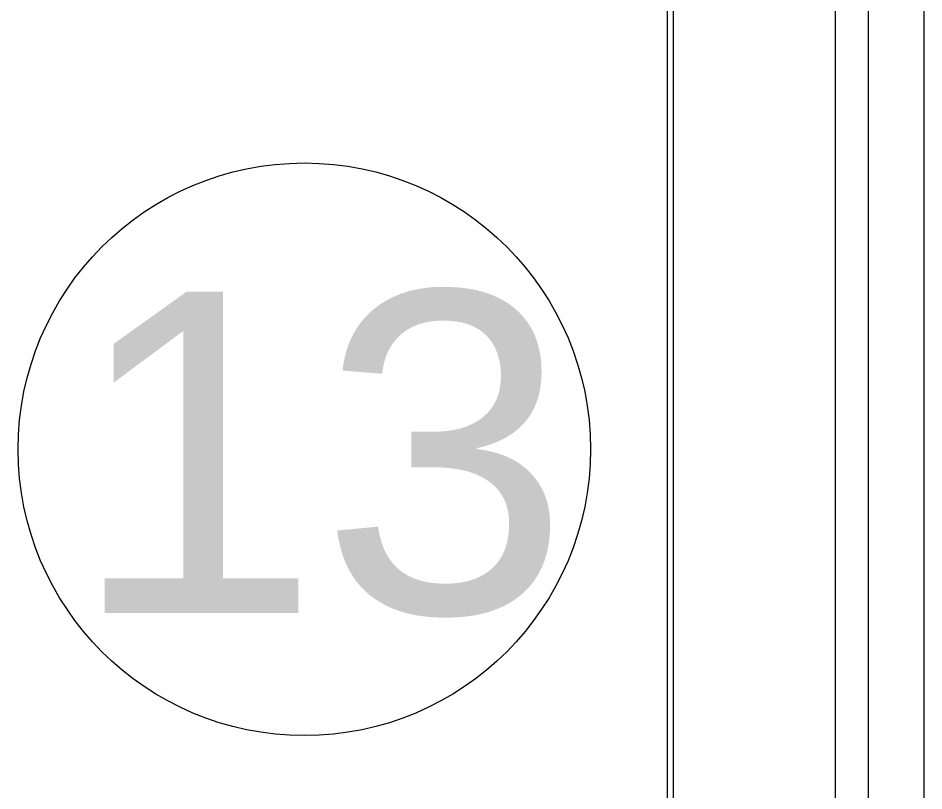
# Model space of a CAD drawing. Header units: millimetres. Extents: x -159872 to 386485, y -250577 to 158966.
# Drawn here: x 158583.7 to 158809.2, y 15497.2 to 15689.5 of the extents above; entities that cross this region are included whole.
import ezdxf

# ---------------------------------------------------------------- set-up
doc = ezdxf.new("R2010")
doc.units = ezdxf.units.MM
doc.layers.get('0').update_dxf_attribs({"lineweight": 25})
doc.layers.add('LDS-equipment-kitchen equipment', color=3, linetype='Continuous', lineweight=13)
doc.styles.add('Swiss 721 Light Extended BT', font='')
doc.styles.get('Swiss 721 Light Extended BT').set_extended_font_data('Swiss 721 Light Extended BT')

# ---------------------------------------------------------------- blocks, each defined once
blk = doc.blocks.new('A$C73be1ed8')
at = {"transparency": 33554687}
for points in [[(623.91, 687.59, 0), (52.31, 687.59, 0)], [(54.91, 673.79, 0), (624.91, 673.79, 0)], [(623.86, 665.49, 0), (52.56, 665.49, 0)], [(672.8, 625.19, 0), (13.62, 625.19, 0)], [(14.11, 623.79, 0), (672.31, 623.79, 0)]]:
    blk.add_polyline3d(points, dxfattribs=at)
blk = doc.blocks.new('Group-410')
at = {"layer": 'LDS-equipment-kitchen equipment'}
blk.add_circle((97981.46, 52039.69), 71.24, dxfattribs=at)
at = {"layer": 'LDS-equipment-kitchen equipment', "xscale": -1, "rotation": 270}
blk.add_blockref('A$C73be1ed8', (97448.1, 51749.68), dxfattribs=at)
at = {"layer": 'LDS-equipment-kitchen equipment', "insert": (97985.4, 52038.35), "char_height": 80, "attachment_point": 5, "rotation": 0.0005, "line_spacing_factor": 0.25, "style": 'Swiss 721 Light Extended BT'}
blk.add_mtext('13', dxfattribs=at)

msp = doc.modelspace()

# ---------------------------------------------------------------- block references
at = {"layer": 'LDS-equipment-kitchen equipment', "color": 7}
msp.add_blockref('Group-410', (60673.51323, -36457.51522), dxfattribs=at)

doc.saveas('drawing.dxf')
